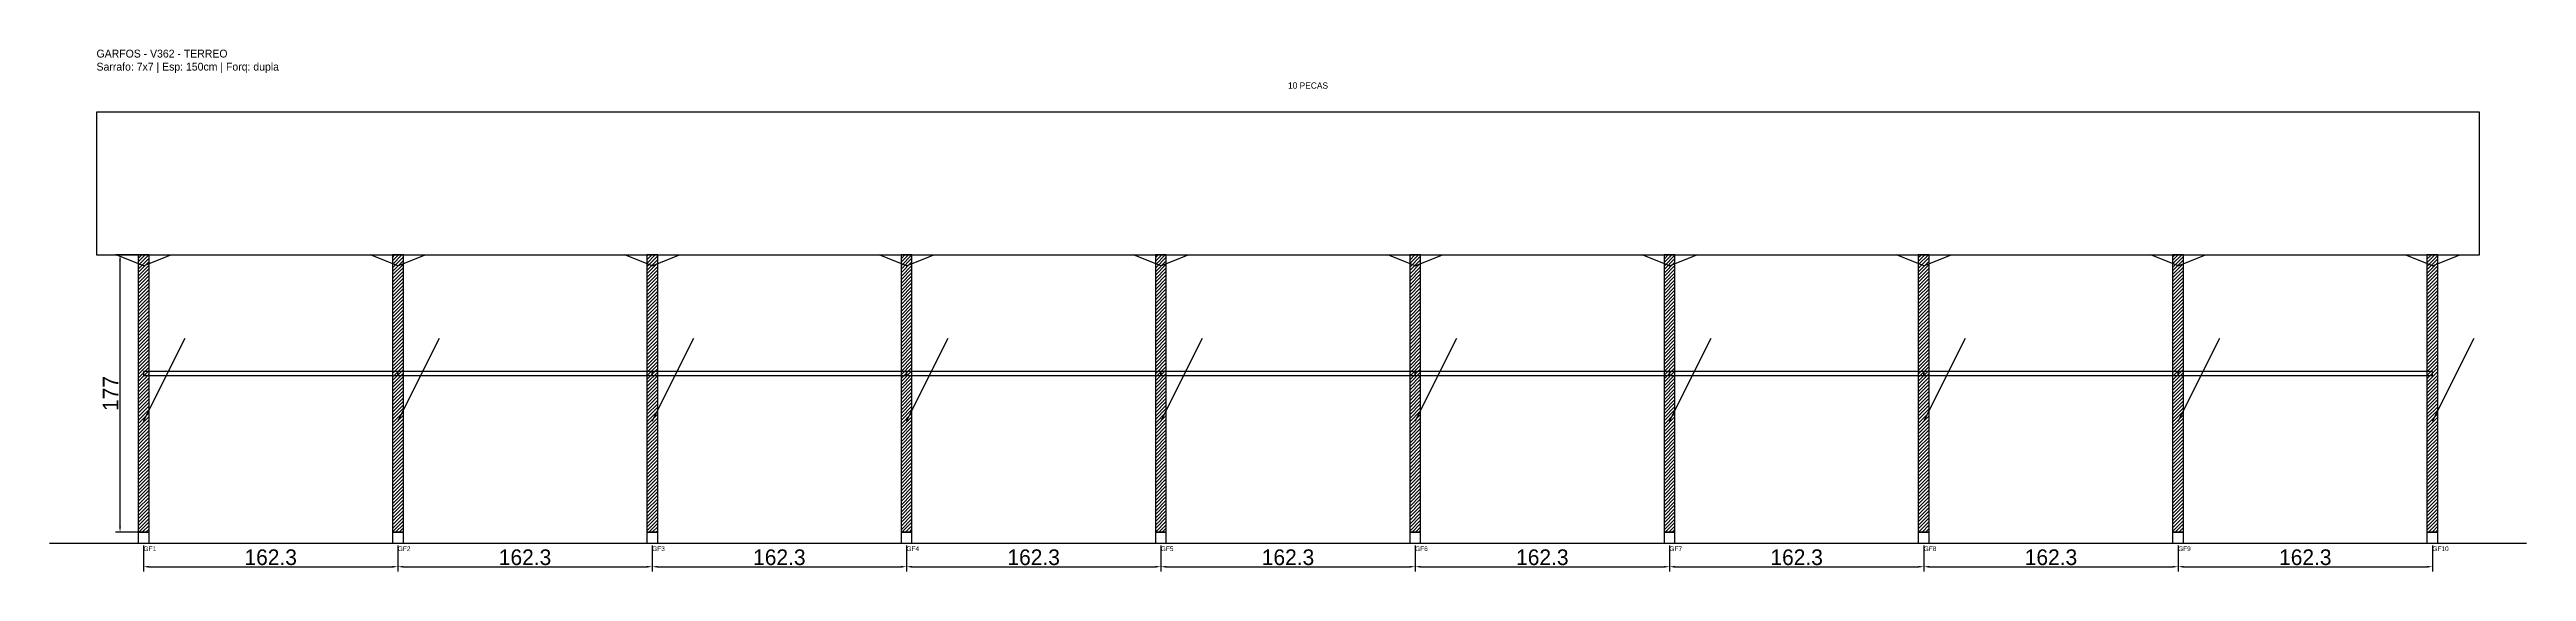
# Model space of a CAD drawing. Header units: metres. Extents: x -30 to 1551, y -25 to 308.
import ezdxf

# ---------------------------------------------------------------- set-up
doc = ezdxf.new("R2010")
doc.units = ezdxf.units.M
for name, color, linetype in [('BARRA_ANCORAGEM', 1, 'Continuous'), ('COTA', 241, 'Continuous'), ('GARFOS OK', 3, 'Continuous'), ('NOME DA VIGA', 6, 'Continuous'), ('SARR_7x7', 40, 'Continuous'), ('TIRAS REESCORAMENTO', 252, 'Continuous'), ('VIGAS', 3, 'Continuous')]:
    doc.layers.add(name, color=color, linetype=linetype)
doc.dimstyles.new('EZ DXF', dxfattribs={"dimtxt": 10, "dimasz": 3.5, "dimexe": 3, "dimexo": 1.5, "dimgap": 1, "dimtad": 1, "dimdec": 1, "dimdsep": 46, "dimcen": 2.5, "dimazin": 3, "dimtfac": 1, "dimtmove": 0, "dimatfit": 3})

msp = doc.modelspace()

# ---------------------------------------------------------------- hatches: boundary and pattern name
at = {"layer": 'COTA'}
h = msp.add_hatch(dxfattribs=at)
h.set_pattern_fill('ANSI31', scale=0.5)
h.paths.add_polyline_path([(26.5, 0), (33.5, 0), (33.5, 177), (26.5, 177)])
h = msp.add_hatch(dxfattribs=at)
h.set_pattern_fill('ANSI31', scale=0.5)
h.paths.add_polyline_path([(188.83, 0), (195.83, 0), (195.83, 177), (188.83, 177)])
h = msp.add_hatch(dxfattribs=at)
h.set_pattern_fill('ANSI31', scale=0.5)
h.paths.add_polyline_path([(351.17, 0), (358.17, 0), (358.17, 177), (351.17, 177)])
h = msp.add_hatch(dxfattribs=at)
h.set_pattern_fill('ANSI31', scale=0.5)
h.paths.add_polyline_path([(513.5, 0), (520.5, 0), (520.5, 177), (513.5, 177)])
h = msp.add_hatch(dxfattribs=at)
h.set_pattern_fill('ANSI31', scale=0.5)
h.paths.add_polyline_path([(675.83, 0), (682.83, 0), (682.83, 177), (675.83, 177)])
h = msp.add_hatch(dxfattribs=at)
h.set_pattern_fill('ANSI31', scale=0.5)
h.paths.add_polyline_path([(838.17, 0), (845.17, 0), (845.17, 177), (838.17, 177)])
h = msp.add_hatch(dxfattribs=at)
h.set_pattern_fill('ANSI31', scale=0.5)
h.paths.add_polyline_path([(1000.5, 0), (1007.5, 0), (1007.5, 177), (1000.5, 177)])
h = msp.add_hatch(dxfattribs=at)
h.set_pattern_fill('ANSI31', scale=0.5)
h.paths.add_polyline_path([(1162.83, 0), (1169.83, 0), (1169.83, 177), (1162.83, 177)])
h = msp.add_hatch(dxfattribs=at)
h.set_pattern_fill('ANSI31', scale=0.5)
h.paths.add_polyline_path([(1325.17, 0), (1332.17, 0), (1332.17, 177), (1325.17, 177)])
h = msp.add_hatch(dxfattribs=at)
h.set_pattern_fill('ANSI31', scale=0.5)
h.paths.add_polyline_path([(1487.5, 0), (1494.5, 0), (1494.5, 177), (1487.5, 177)])

# ---------------------------------------------------------------- linework, layer by layer
at = {"layer": 'BARRA_ANCORAGEM'}
for p, q in [((30, 70.8), (56.55, 123.9)), ((192.33, 70.8), (218.88, 123.9)), ((354.67, 70.8), (381.22, 123.9)), ((517, 70.8), (543.55, 123.9)), ((679.33, 70.8), (705.88, 123.9)), ((841.67, 70.8), (868.22, 123.9)), ((1004, 70.8), (1030.55, 123.9)), ((1166.33, 70.8), (1192.88, 123.9)), ((1328.67, 70.8), (1355.22, 123.9)), ((1491, 70.8), (1517.55, 123.9))]:
    msp.add_line(p, q, dxfattribs=at)
at = {"layer": 'GARFOS OK'}
for p, q in [((30, 170), (12.5, 177)), ((12.5, 177), (47.5, 177)), ((30, 170), (47.5, 177)), ((192.33, 170), (174.83, 177)), ((174.83, 177), (209.83, 177)), ((192.33, 170), (209.83, 177)), ((354.67, 170), (337.17, 177)), ((337.17, 177), (372.17, 177)), ((354.67, 170), (372.17, 177)), ((517, 170), (499.5, 177)), ((499.5, 177), (534.5, 177)), ((517, 170), (534.5, 177)), ((679.33, 170), (661.83, 177)), ((661.83, 177), (696.83, 177)), ((679.33, 170), (696.83, 177)), ((841.67, 170), (824.17, 177)), ((824.17, 177), (859.17, 177)), ((841.67, 170), (859.17, 177)), ((1004, 170), (986.5, 177)), ((986.5, 177), (1021.5, 177)), ((1004, 170), (1021.5, 177)), ((1166.33, 170), (1148.83, 177)), ((1148.83, 177), (1183.83, 177)), ((1166.33, 170), (1183.83, 177)), ((1328.67, 170), (1311.17, 177)), ((1311.17, 177), (1346.17, 177)), ((1328.67, 170), (1346.17, 177)), ((1491, 170), (1473.5, 177)), ((1473.5, 177), (1508.5, 177)), ((1491, 170), (1508.5, 177))]:
    msp.add_line(p, q, dxfattribs=at)
at = {"layer": 'GARFOS OK', "linetype": 'CONTINUOUS'}
msp.add_line((-30, -7), (1551, -7), dxfattribs=at)
at = {"layer": 'GARFOS OK'}
for points in [[(26.5, 0), (33.5, 0), (33.5, 177), (26.5, 177), (26.5, 0)], [(188.83, 0), (195.83, 0), (195.83, 177), (188.83, 177), (188.83, 0)], [(351.17, 0), (358.17, 0), (358.17, 177), (351.17, 177), (351.17, 0)], [(513.5, 0), (520.5, 0), (520.5, 177), (513.5, 177), (513.5, 0)], [(675.83, 0), (682.83, 0), (682.83, 177), (675.83, 177), (675.83, 0)], [(838.17, 0), (845.17, 0), (845.17, 177), (838.17, 177), (838.17, 0)], [(1000.5, 0), (1007.5, 0), (1007.5, 177), (1000.5, 177), (1000.5, 0)], [(1162.83, 0), (1169.83, 0), (1169.83, 177), (1162.83, 177), (1162.83, 0)], [(1325.17, 0), (1332.17, 0), (1332.17, 177), (1325.17, 177), (1325.17, 0)], [(1487.5, 0), (1494.5, 0), (1494.5, 177), (1487.5, 177), (1487.5, 0)]]:
    msp.add_lwpolyline(points, dxfattribs=at)
at = {"layer": 'SARR_7x7'}
for points in [[(26.5, -7), (33.5, -7), (33.5, 0), (26.5, 0), (26.5, -7)], [(188.83, -7), (195.83, -7), (195.83, 0), (188.83, 0), (188.83, -7)], [(351.17, -7), (358.17, -7), (358.17, 0), (351.17, 0), (351.17, -7)], [(513.5, -7), (520.5, -7), (520.5, 0), (513.5, 0), (513.5, -7)], [(675.83, -7), (682.83, -7), (682.83, 0), (675.83, 0), (675.83, -7)], [(838.17, -7), (845.17, -7), (845.17, 0), (838.17, 0), (838.17, -7)], [(1000.5, -7), (1007.5, -7), (1007.5, 0), (1000.5, 0), (1000.5, -7)], [(1162.83, -7), (1169.83, -7), (1169.83, 0), (1162.83, 0), (1162.83, -7)], [(1325.17, -7), (1332.17, -7), (1332.17, 0), (1325.17, 0), (1325.17, -7)], [(1487.5, -7), (1494.5, -7), (1494.5, 0), (1487.5, 0), (1487.5, -7)]]:
    msp.add_lwpolyline(points, dxfattribs=at)
at = {"layer": 'TIRAS REESCORAMENTO'}
for points in [[(30, 100), (192.33, 100), (192.33, 102.5), (30, 102.5), (30, 100)], [(192.33, 100), (354.67, 100), (354.67, 102.5), (192.33, 102.5), (192.33, 100)], [(354.67, 100), (517, 100), (517, 102.5), (354.67, 102.5), (354.67, 100)], [(517, 100), (679.33, 100), (679.33, 102.5), (517, 102.5), (517, 100)], [(679.33, 100), (841.67, 100), (841.67, 102.5), (679.33, 102.5), (679.33, 100)], [(841.67, 100), (1004, 100), (1004, 102.5), (841.67, 102.5), (841.67, 100)], [(1004, 100), (1166.33, 100), (1166.33, 102.5), (1004, 102.5), (1004, 100)], [(1166.33, 100), (1328.67, 100), (1328.67, 102.5), (1166.33, 102.5), (1166.33, 100)], [(1328.67, 100), (1491, 100), (1491, 102.5), (1328.67, 102.5), (1328.67, 100)]]:
    msp.add_lwpolyline(points, dxfattribs=at)
at = {"layer": 'VIGAS'}
msp.add_lwpolyline([(0, 177), (1521, 177), (1521, 268), (0, 268), (0, 177)], dxfattribs=at)

# ---------------------------------------------------------------- texts
at = {"layer": 'NOME DA VIGA'}
for s, height, p in [('10 PECAS', 4, (760.5, 283)), ('GF1', 3, (30, -12)), ('GF2', 3, (192.33, -12)), ('GF3', 3, (354.67, -12)), ('GF4', 3, (517, -12)), ('GF5', 3, (679.33, -12)), ('GF6', 3, (841.67, -12)), ('GF7', 3, (1004, -12)), ('GF8', 3, (1166.33, -12)), ('GF9', 3, (1328.67, -12)), ('GF10', 3, (1491, -12))]:
    msp.add_text(s, height=height, dxfattribs=at).set_placement(p)
at = {"layer": 'NOME DA VIGA', "insert": (0, 293), "char_height": 5, "attachment_point": 7}
msp.add_mtext('GARFOS - V362 - TERREO\\PSarrafo: 7x7 | Esp: 150cm | Forq: dupla', dxfattribs=at)

# ---------------------------------------------------------------- dimensions: what is measured, and where the dimension line sits
at = {"layer": 'COTA'}
msp.add_linear_dim(base=(15, 0), p1=(30, 0), p2=(30, 177), angle=90, dimstyle='EZ DXF', dxfattribs=at).render()
for base, p1, p2 in [((30, -22), (30, -7), (192.33, -7)), ((192.33, -22), (192.33, -7), (354.67, -7)), ((354.67, -22), (354.67, -7), (517, -7)), ((517, -22), (517, -7), (679.33, -7)), ((679.33, -22), (679.33, -7), (841.67, -7)), ((841.67, -22), (841.67, -7), (1004, -7)), ((1004, -22), (1004, -7), (1166.33, -7)), ((1166.33, -22), (1166.33, -7), (1328.67, -7)), ((1328.67, -22), (1328.67, -7), (1491, -7))]:
    msp.add_linear_dim(base=base, p1=p1, p2=p2, dimstyle='EZ DXF', dxfattribs=at).render()

doc.saveas('drawing.dxf')
